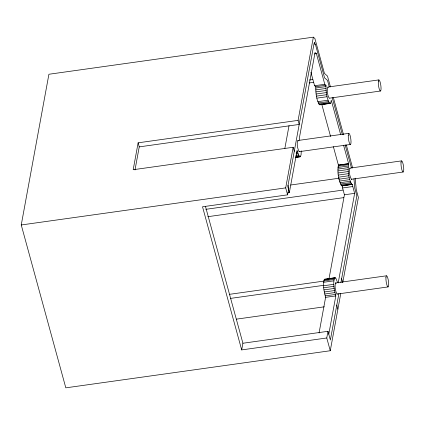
<?xml version="1.0" encoding="UTF-8"?>
<svg xmlns="http://www.w3.org/2000/svg" width="425" height="425" viewBox="0 0 425 425"><rect width="100%" height="100%" fill="white"/><g stroke="black" fill="none" stroke-linecap="round" stroke-linejoin="round"><path stroke-width="0.64" d="M319.053 333.041L325.603 297.346C324.147 291.603 322.453 285.101 324.397 279.337L335.022 277.706L336.005 278.545L337.556 282.535M328.785 334.209L335.814 295.917C334.358 290.174 332.663 283.672 334.608 277.908L335.022 277.706M340.627 134.459L331.245 100.178L330.815 102.611L330.055 103.413L319.844 104.848L319.372 104.63C316.131 99.386 315.796 92.73 315.77 86.695L314.585 85.728L310.914 72.308M330.055 103.413L329.582 103.201C326.342 97.957 326.007 91.301 325.98 85.26L324.796 84.299L316.407 53.624L315.047 52.519L299.248 138.624L299.694 140.091M338.204 282.907L354.636 193.354L352.771 186.538L352.575 184.307L342.024 185.9L341.551 185.688C338.135 179.632 337.307 171.907 338.406 165.091L333.37 146.683M352.235 184.471L351.762 184.253C348.346 178.197 347.517 170.478 348.617 163.662L343.581 145.249M288.097 192.658L289.372 192.477L297.096 150.338L298.531 154.992L300.039 156.836L301.059 155.04L301.267 150.833M340.744 293.632L330.262 350.742L65.811 387.839L21.25 224.968L48.912 74.258L313.358 37.161L314.888 38.5L324.434 73.403L327.489 76.08L330.459 86.928M313.358 37.161L298.084 120.376L138.125 142.816L133.184 169.724L293.149 147.284L294.259 151.348M135.001 169.942L139.235 146.88L138.125 142.816M242.909 343.241L327.994 331.303L326.767 337.976L241.682 349.913L242.909 343.241L205.488 206.492M284.856 148.405L289.037 125.625M241.682 349.913L202.518 206.773L287.603 194.836L285.696 187.877L293.149 147.284M314.367 43.748L314.622 42.346L315.201 44.466M287.603 194.836L288.83 188.169L288.033 185.263M328.945 279.145L344.425 194.788L342.561 187.972L342.364 185.741L352.575 184.307M338.922 293.447L330.374 340.011L327.994 331.303M340.914 282.582L356.846 195.787L354.827 188.418L353.945 178.75M342.874 282.009L358.387 197.492L356.267 189.736L355.194 178.187M329.572 98.09L329.115 98.085C327.393 94.881 326.713 90.684 327.659 87.162L328.382 87.492M351.751 179.148L351.294 179.137C349.573 175.939 348.888 171.742 349.839 168.215L350.296 168.226M342.024 185.9L342.364 185.741M337.418 293.957L336.961 293.951C335.24 290.748 334.555 286.551 335.5 283.029L336.223 283.358M299.556 151.512L299.099 151.502C297.378 148.304 296.698 144.102 297.643 140.579L298.366 140.909M314.489 53.895L316.407 53.624M309.485 80.006L312.768 79.544M309.113 82.955L313.708 82.312M314.585 85.728L324.796 84.299M315.77 86.695L325.98 85.26M315.717 88.028L325.927 86.599M328.015 87.04L378.85 79.905M315.754 89.893L325.964 88.458M315.892 91.912L326.103 90.477M316.131 94.015L326.342 92.581M316.455 96.119L326.666 94.69M316.853 98.148L327.064 96.714M329.651 98.154L380.487 91.024M317.815 101.655L328.026 100.226M318.336 103.004L328.546 101.57M318.862 104.008L329.072 102.579M319.372 104.63L329.582 103.201M320.259 104.646L322.177 104.38M323.452 104.199L330.469 103.217M139.235 146.88L299.195 124.44L298.084 120.376M297.994 140.494L348.819 133.365M298.977 151.698L350.455 144.479M296.23 152.182L297.505 152.007M296.092 153.914L298.01 153.643M295.981 155.353L298.531 154.992M295.869 156.442L299.057 155.996M295.736 157.154L299.567 156.618M295.348 157.351L300.454 156.634M295.572 157.462L300.039 156.836M338.406 165.091L348.617 163.662M338.385 165.134L348.596 163.699M338.125 166.122L348.335 164.688M337.96 167.455L348.171 166.026M337.891 169.086L348.102 167.652M349.626 168.173L401.551 160.889M337.933 170.946L348.139 169.517M338.072 172.97L348.282 171.535M338.311 175.073L348.516 173.639M338.635 177.177L348.845 175.743M290.684 185.013L339.262 178.197M339.033 179.201L349.244 177.772M21.25 224.968L285.696 187.877M351.263 179.292L403.187 172.003M339.49 181.071L349.701 179.642M339.995 182.713L350.2 181.278M340.515 184.062L350.726 182.628M341.041 185.066L351.252 183.632M341.551 185.688L351.762 184.253M342.561 187.972L352.771 186.538M205.801 209.323L343.012 190.076M344.425 194.788L354.636 193.354M207.82 216.692L343.713 197.63M324.397 279.337L334.608 277.908M327.834 278.997L329.115 278.816M331.027 278.55L332.302 278.37M333.577 278.189L335.495 277.923M324.052 279.942L334.263 278.513M323.792 280.93L334.002 279.501M229.335 294.35L323.914 281.084M323.622 282.269L333.832 280.835M335.277 282.986L386.479 275.804M230.446 298.408L323.712 285.329M323.595 285.759L333.806 284.325M323.738 287.778L333.949 286.349M323.972 289.882L334.183 288.453M324.296 291.991L334.507 290.557M324.7 294.015L334.905 292.581M336.913 294.1L388.115 286.918M325.157 295.885L335.368 294.451M325.603 297.346L335.814 295.917M236.3 319.164L324.307 306.818M324.812 279.14L325.284 279.353M333.423 97.777L343.554 134.789M346.343 144.999L352.633 167.971M329.242 86.764L327.494 80.378L324.583 77.887L315.509 44.731L314.054 43.488L287.783 186.676L289.372 192.477M332.212 97.617L342.348 134.661M345.142 144.877L351.438 167.87M321.73 104.152L330.592 136.526M341.647 278.593L342.757 282.657M336.786 305.065L337.896 309.129M326.767 337.976L330.262 350.742M385.927 277.674A5.621 1.163 82 0 0 387.797 286.817A5.621 1.163 82 0 0 388.174 279.592A5.621 1.163 82 0 0 385.927 277.674M400.993 162.759A5.621 1.163 82 0 0 402.868 171.902A5.621 1.163 82 0 0 403.24 164.677A5.621 1.163 82 0 0 400.993 162.759M378.298 81.775A5.621 1.163 82 0 0 380.168 90.923A5.621 1.163 82 0 0 380.54 83.693A5.621 1.163 82 0 0 378.298 81.775M348.261 135.235A5.621 1.163 82 0 0 350.136 144.378A5.621 1.163 82 0 0 350.508 137.153A5.621 1.163 82 0 0 348.261 135.235"/></g></svg>
